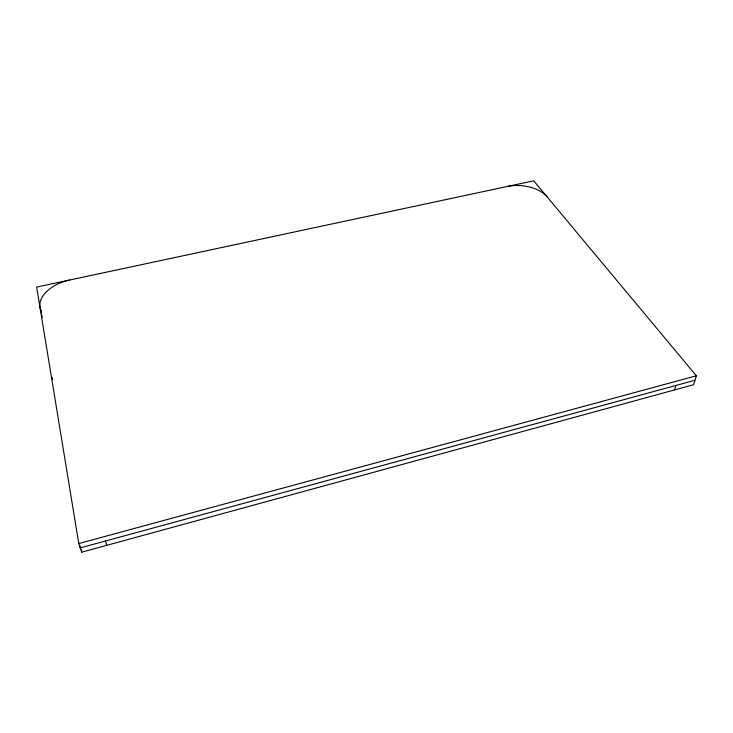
<?xml version="1.0" encoding="UTF-8"?>
<svg xmlns="http://www.w3.org/2000/svg" width="733" height="733" viewBox="0 0 733 733"><rect width="100%" height="100%" fill="white"/><g stroke="black" fill="none" stroke-linecap="round" stroke-linejoin="round"><path stroke-width="1.1" d="M674.571 389.919L675.863 385.476M696.35 375.791L693.592 384.715L81.711 552.187L78.788 543.547L36.65 287.089L533.725 180.813L696.35 375.791L78.788 543.547M694.966 380.271L80.254 547.89L79.879 545.636M105.47 541.018L106.789 545.325M81.336 549.933L81.711 552.187M41.488 312.899L41.112 310.645A34.066 20.89 -12.9 0 0 41.295 311.754L39.985 307.384A34.194 20.872 -12.8 0 1 69.562 280.052M41.854 315.135L42.23 317.426M52.116 377.303L52.483 379.557M507.144 186.494A30.273 17.354 4.9 0 1 546.965 196.682"/></g></svg>
